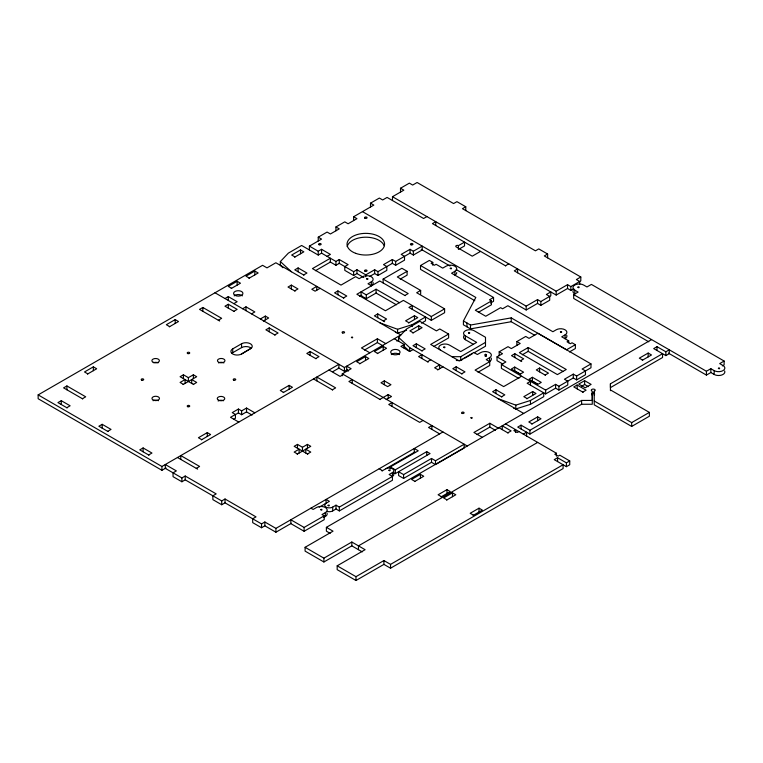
<?xml version="1.0" encoding="UTF-8"?>
<svg xmlns="http://www.w3.org/2000/svg" width="763" height="763" viewBox="0 0 763 763"><rect width="100%" height="100%" fill="white"/><g stroke="black" fill="none" stroke-linecap="round" stroke-linejoin="round"><path stroke-width="1.14" d="M529.913 434.099L529.913 430.275L521.062 425.163L517.743 427.08L529.913 434.099L581.616 404.256L581.616 400.432L592.269 400.432L592.269 391.19A1.955 1.125 0 0 1 591.745 389.483A1.955 1.125 0 0 1 594.739 389.483A1.955 1.125 0 0 1 594.224 391.19L594.224 395.015A1.955 1.125 0 0 0 594.625 394.833M466.966 326.831L466.975 322.997M534.777 335.31L511.229 321.719L470.513 328.872L463.418 324.78L463.418 320.946L475.835 297.456L420.527 265.534L420.527 269.368L474.805 300.689M282.92 267.746L280.355 265.381L280.355 261.556L288.357 253.125L301.623 245.467L318.238 255.052L321.557 253.144L335.939 261.442L339.258 259.525L348.1 264.637L344.79 266.554L344.79 270.379L353.631 275.491L356.95 273.574L363.837 277.551M398.582 341.223L398.582 337.399L406.584 328.967L419.85 321.309L436.446 330.884L439.765 328.967L448.615 334.08L448.615 337.914L433.651 346.545M251.399 348.138L241.556 353.994A6.257 3.615 0 0 1 232.715 353.994A6.257 3.615 0 0 1 232.715 348.882L241.556 343.77A6.257 3.615 0 0 1 249.797 343.464A6.257 3.615 0 0 1 251.399 348.138L241.556 353.994M166.019 467.938L161.918 470.304L38.15 398.725L38.15 394.891L262.577 265.314L267.002 267.87L275.853 262.768L400.842 334.928L344.428 367.489L215.013 292.782M370.503 207.002L370.503 203.168L379.354 198.065L382.673 199.973L387.099 197.426L423.599 218.495L426.918 216.578M231.237 288.519L240.459 283.197L237.14 281.28L228.29 286.392L231.609 288.309M248.938 278.304L258.152 272.982L254.832 271.065L245.982 276.177L249.301 278.094M400.508 192.076L400.508 188.242L409.359 183.139L412.678 185.056L417.103 182.5L453.603 203.568L456.923 201.651L465.773 206.763L465.773 210.598M87.449 374.089L96.672 368.767L93.353 366.85L84.502 371.962L87.821 373.87M169.3 326.841L178.513 321.519L175.194 319.602L166.344 324.704L169.663 326.621M318.238 241.003L318.238 237.179L327.089 232.066L330.408 233.983L339.258 228.871L335.939 226.954L335.939 230.788M335.939 226.954L344.79 221.852L348.1 223.769L356.95 218.657L353.631 216.74L353.631 220.574M353.631 216.74L373.822 205.085L370.503 203.168M392.487 200.535L392.487 196.711L403.827 190.159L400.508 188.242M294.623 257.179L303.836 251.847L300.517 249.93L291.676 255.042L294.995 256.959M82.385 398.725L85.704 396.808L66.906 385.954L63.587 387.871L82.738 398.925M218.332 320.241L221.651 318.324L202.844 307.47L199.524 309.377L219.668 321.013M309.387 249.949L309.387 246.115L321.557 239.086L318.238 237.179M224.971 298.524L228.29 296.607L237.14 301.719L233.821 303.636M309.387 246.115L318.238 251.227L321.557 249.31L330.408 254.413L327.089 256.33M66.791 407.709L70.12 405.792L61.269 400.68L57.94 402.606L67.163 407.919M233.812 311.304L237.14 309.377L228.29 304.275L224.961 306.192L234.184 311.514M303.626 274.966L306.945 273.049L298.104 267.937L294.776 269.854L303.998 275.176M242.663 308.738L245.982 306.831L254.832 311.933L251.513 313.851M315.424 270.703L330.389 262.071L330.389 258.237L312.439 268.605L341.004 285.095L355.634 276.645L359.144 278.676L362.463 276.759A6.257 3.615 0 0 1 371.314 276.759A6.257 3.615 0 0 1 371.314 281.862L371.314 285.696A6.257 3.615 0 0 0 372.935 282.205M294.652 290.865L297.971 288.948L291.332 285.114L288.013 287.031L295.128 291.132M330.036 261.871L335.939 265.276L339.258 263.359L353.631 271.657L356.95 269.74L365.801 274.852L374.652 269.74L377.971 271.657L392.344 263.359L395.663 265.276L404.514 260.164L404.514 256.33L401.195 254.413L410.046 249.31L413.365 251.227L422.216 246.115L422.216 249.949L413.365 255.052L410.046 253.144L395.663 261.442L392.344 259.525L383.503 264.637L386.822 266.554L386.822 270.379L377.971 275.491L374.652 273.574L369.731 276.416M260.364 318.963L265.343 316.082L268.662 317.999L263.349 321.07M320.098 288.309L315.119 291.18L311.8 289.263L316.779 286.392L316.779 290.226M465.773 206.763L462.454 208.68L535.454 250.827L538.773 248.91L547.624 254.022L547.624 257.856M183.072 384.562L196.692 376.712L193.363 374.786L188.385 377.656L183.416 374.786L180.087 376.712L193.707 384.562M107.697 431.343L111.026 429.416L102.175 424.314L98.856 426.231L108.079 431.553M274.737 334.928L278.066 333.011L269.215 327.899L265.886 329.826L275.109 335.138M343.445 297.951L346.774 296.034L337.923 290.922L334.595 292.849L343.817 298.161M231.714 353.46A6.257 3.615 0 0 1 232.715 352.716L241.556 347.604A6.257 3.615 0 0 1 251.399 348.348M193.363 384.371L196.692 382.454L191.713 379.583L191.713 383.417M371.314 281.862L367.995 283.779L371.505 285.81M383.121 282.93L383.121 279.105L401.882 268.271L407.118 271.304L407.118 275.128L400.26 279.096M359.802 296.397L361.748 295.271M396.379 304.771L376.083 293.049L366.288 298.705L361.042 295.682L361.042 291.847L366.288 294.88L376.083 289.215L399.421 302.692M407.118 271.304L397.323 276.959L420.661 290.436L420.661 294.26M420.527 265.534L429.378 260.421L432.774 262.377L432.774 265.247M480.556 251.38L472.259 256.177L456.226 246.916A1.564 0.906 0 0 1 456.226 245.638A1.564 0.906 0 0 1 458.439 245.638L464.524 242.129L464.524 245.953L459.45 248.881M432.774 262.377L431.114 263.33L434.433 265.247L436.093 264.294L442.721 268.118L446.05 266.201A6.257 3.615 0 0 1 454.901 266.201A6.257 3.615 0 0 1 454.901 271.313L454.901 275.138A6.257 3.615 0 0 0 456.732 272.582M404.867 295.491L408.186 293.574L383.121 279.105M148.632 454.977L151.961 453.05L143.11 447.948L139.782 449.865L149.014 455.177M315.663 358.562L318.991 356.645L310.14 351.533L306.812 353.46L316.035 358.763M383.264 320.946L386.593 319.029L377.742 313.917L374.414 315.834L384.619 321.719M420.661 290.436L416.674 292.734L444.61 308.853L444.61 312.687L431.333 320.346L408.92 307.413L412.239 305.496L412.239 309.33M454.901 271.313L451.572 273.23L493.556 297.475L493.556 301.299L490.504 303.064M254.832 412.831L246.535 408.043L241.613 410.885L238.428 409.044L232.238 412.621L235.424 414.462L235.424 418.296L233.449 419.431M235.424 414.462L230.502 417.304L238.8 422.092M235.338 414.671L238.428 412.878L241.613 414.719L246.535 411.877L252.067 415.072M201.384 439.86L210.598 434.538L207.278 432.621L198.428 437.733L201.747 439.65M283.226 392.611L292.439 387.289L289.12 385.372L280.279 390.484L283.588 392.401M408.548 322.949L417.771 317.627L414.452 315.71L405.601 320.822L408.92 322.739M385.792 343.608L377.389 338.753L361.462 347.957L369.864 352.802M505.449 265.753L508.768 263.836M161.918 470.304L161.918 466.479L338.896 364.304L338.896 368.128L332.744 371.686M364.447 350.064L377.389 342.587L382.997 345.82M379.945 322.863L397.58 329.282L412.239 324.647L425.516 316.988L425.516 320.822L421.424 323.178M405.182 295.672L379.802 281.022L356.874 294.251L385.439 310.751L403.408 300.393L431.333 316.521L444.61 308.853M359.611 363.837L368.834 358.515L365.515 356.598L356.664 361.71L359.983 363.627M377.313 353.622L386.526 348.3L383.207 346.383L374.356 351.485L377.675 353.403M412.85 333.021L422.063 327.689L418.744 325.772L409.903 330.884L413.212 332.802M338.295 367.785L344.428 371.323L347.48 369.559M396.827 341.071L398.83 339.916M547.624 254.022L544.305 255.939L580.805 277.007L580.805 280.841L570.848 286.592L567.529 284.675L556.189 291.218L392.487 196.711M342.282 375.758L342.282 373.841L351.133 368.729L346.707 366.173L346.707 370.007L348.481 371.028M343.388 374.48L340.069 376.397L329.006 370.007M404.228 348.3L404.228 344.466L400.909 346.383L409.76 351.485L413.069 349.578M196.282 468.358L199.601 466.441L180.793 455.578L180.793 459.412M332.325 389.807L335.644 387.89L316.845 377.036L316.845 380.861M493.556 297.475L489.493 299.821L491.439 300.946L491.439 304.771L478.353 312.334M291.361 523.294L275.92 532.212L264.856 525.831L261.537 527.738L252.687 522.636L252.687 518.802L256.006 516.885L225.037 499.002L221.718 500.919L185.218 479.851L181.899 481.768L173.048 476.656L173.048 472.822L176.367 470.905L165.304 464.524L165.304 468.358L181.899 477.934L185.218 476.017L216.187 493.899L212.867 495.816L212.867 499.641L221.718 504.753L225.037 502.836L261.537 523.914L264.856 521.997L275.92 528.377L442.941 431.953M421.853 350.808L425.172 348.891L416.331 343.779L413.002 345.696L422.225 351.018M491.439 300.946L475.33 310.245L485.735 316.254L500.604 307.67L502.55 308.796L507.862 305.725L552.879 331.724L556.208 329.797A6.257 3.615 0 0 1 565.059 329.797A6.257 3.615 0 0 1 565.059 334.909L565.059 338.743L566.051 337.99A6.257 3.615 0 0 0 566.68 335.243M448.615 334.08L430.666 344.447L459.231 360.937L473.861 352.487L477.371 354.518L480.69 352.601A6.257 3.615 0 0 1 489.541 352.601A6.257 3.615 0 0 1 489.541 357.704L489.541 361.538A6.257 3.615 0 0 0 491.162 358.047M384.314 380.861L380.995 382.778L387.633 386.612L390.952 384.695L384.314 380.861L384.314 384.695M427.452 361.71L430.771 359.793M362.482 211.628L526.184 306.144L537.524 299.601L540.843 301.509L550.8 295.767L550.8 291.933L546.375 294.489L549.694 296.406L549.694 300.24L540.843 305.343L537.524 303.426L526.184 309.978L456.179 269.558M580.805 277.007L576.38 279.563L579.699 281.48L579.699 284.351M297.15 454.176L310.76 446.326L307.441 444.4L302.463 447.271L297.494 444.4L294.165 446.326L307.785 454.176M517.61 272.772L517.61 268.948L514.291 270.865L556.189 295.052L567.529 288.509L570.848 290.417L573.795 288.719M379.888 399.383L388.186 394.595L391.505 396.512L386.192 399.574M437.628 369.883L442.941 366.812M451.877 356.693L460.747 356.674L485.497 342.387M648.808 341.824L573.69 298.457L573.69 294.623L578.116 292.067L574.797 290.159A6.257 3.615 0 0 1 574.797 285.047A6.257 3.615 0 0 1 583.647 285.047L586.966 286.964L591.392 284.408L724.125 361.042L724.125 364.867L722.351 365.897M456.312 360.517L460.747 360.508L462.817 359.316M464.877 358.124L472.097 353.956M474.157 352.764L485.497 346.221L485.497 337.275L474.214 330.76A6.257 3.615 0 0 0 465.373 330.76A6.257 3.615 0 0 0 465.373 335.873L465.373 339.707L473.575 344.437M461.672 373.794L464.991 371.877L456.15 366.765L452.821 368.691L462.044 374.004M307.441 453.985L310.76 452.068L305.791 449.197L305.791 453.031M499.183 355.615L499.183 351.781L508.024 346.669L511.344 348.586L520.194 343.474L516.875 341.557L516.875 345.391M516.875 341.557L525.726 336.454L529.045 338.371L537.896 333.259L590.982 363.913L590.982 367.747L576.609 376.045L573.29 374.128L564.439 379.24L567.758 381.157L567.758 384.991L558.907 390.093L555.588 388.176L545.64 393.927L527.147 383.255L530.466 381.338L530.466 385.172M489.541 357.704L486.222 359.621L489.732 361.652L489.732 365.477L478.029 372.239M502.922 364.094L497.018 360.689L497.018 356.855L502.502 353.698L499.183 351.781M489.732 361.652L475.101 370.093L503.666 386.593L521.615 376.226M520.366 360.756L523.676 358.839L514.834 353.727L511.515 355.644L521.711 361.528M528.215 347.537L519.365 352.64L557.419 374.604L566.26 369.502L528.215 347.537L528.215 351.361L563.18 371.552M518.888 378.486L501.396 368.386L501.396 364.552L505.869 361.967L497.018 356.855M522.312 354.766L528.215 351.361M565.059 334.909L561.73 336.826L568.702 340.851L568.702 342.768M514.72 367.07L511.344 369.025L520.194 374.128L523.571 372.182L514.72 367.07L514.72 370.904L520.624 374.309M423.026 420.461L419.707 422.378L388.739 404.495L392.058 402.578L392.058 406.412M568.702 340.851L567.043 341.814L570.362 343.731L572.021 342.768L575.369 344.695L575.369 348.529L569.465 351.934M501.491 396.789L504.81 394.872L495.969 389.759L492.64 391.677L501.863 396.998M575.369 344.695L566.518 349.797L511.229 317.885L470.513 325.038L463.418 320.946M545.135 375.053L548.454 373.136L539.603 368.033L536.294 369.95L545.507 375.272M532.421 377.294L529.045 379.24L537.896 384.352L541.263 382.397L532.421 377.294L532.421 381.119L537.333 383.961M319.163 507.252L329.378 501.348L326.068 499.431L326.068 503.265A4.692 2.709 0 0 0 326.068 507.09A4.692 2.709 0 0 0 332.697 507.09L336.016 505.173L339.335 507.09L392.44 476.436A4.692 2.709 0 0 0 393.193 473.165M381.967 470.99L414.91 451.963M390.313 468.844L390.313 466.937L418.248 450.809L414.261 448.51L414.261 452.345M390.313 466.937L395.291 469.808L426.736 451.658L430.055 453.565L395.291 473.642L393.298 472.488M526.775 398.791L535.998 393.47L532.679 391.553L523.828 396.665L527.147 398.582M385.811 468.768A4.692 2.709 0 0 1 392.44 468.768A4.692 2.709 0 0 1 392.44 472.602L389.13 474.519L392.44 476.436M310.951 508.158L313.154 509.436L316.483 507.509A6.257 3.615 0 0 1 325.334 507.509A6.257 3.615 0 0 1 325.334 512.622L322.005 514.548L324.218 515.817L324.218 519.66L304.103 531.277L290.827 523.618L290.827 519.775L304.103 527.433L324.218 515.817M327.031 511.353A4.692 2.709 0 0 0 332.697 510.924L336.016 509.007L339.335 510.924L392.44 480.261L392.44 472.602M323.674 517.428L325.334 516.465A6.257 3.615 0 0 0 326.955 512.974M501.396 364.552L545.64 390.093L555.588 384.352L558.907 386.259L573.29 377.962L576.609 379.879L585.459 374.767L585.459 370.932L582.14 369.025L590.982 363.913M498.239 428.119L489.836 423.265L473.909 432.468L482.311 437.313M498.172 398.706L515.807 405.124L530.466 400.489L543.733 392.831L543.733 396.665L530.466 404.323L515.807 408.958L513.604 408.157M435.501 460.766L435.501 464.6L431.515 462.302L403.589 478.43L398.61 475.549L398.61 471.725L403.589 474.596L431.515 458.468L435.501 460.766L464.171 444.219L464.171 448.043M476.894 434.567L489.836 427.099L495.445 430.332M330.188 533.356L326.392 531.172L326.392 527.338L651.583 339.592M436.522 464.009L463.151 448.634M414.509 481.577L423.732 476.255L420.413 474.338L411.562 479.441L414.881 481.358M582.76 392.106L586.089 390.189L577.105 385.01L573.786 386.927L583.132 392.316M584.639 380.661L578.736 384.066L585.221 387.804L591.115 384.399L584.639 380.661L584.639 384.495L588.34 386.631M581.692 386.192L584.639 384.495M362.263 551.878L351.829 545.86L323.903 561.988L305.095 551.124L305.095 547.3L333.03 531.172L326.392 527.338M507.796 432.831L511.105 430.914L502.264 425.802L502.264 429.636M665.87 351.781L657.019 346.679L653.7 348.596L665.87 355.606L669.285 353.641L669.285 349.816L665.87 351.781L665.87 355.606M531.763 424.094L540.996 418.782L537.667 416.856L528.816 421.968L532.145 423.885M642.265 360.298L651.488 354.976L648.168 353.059L639.318 358.171L642.646 360.088M518.85 431.553L517.19 432.507L513.871 430.59L515.53 429.636L515.53 432.507M523.275 434.109L526.594 432.192L526.594 436.016M529.913 430.275L581.616 400.432M610.438 383.789L662.551 353.698L662.551 357.523L610.438 387.614L610.438 383.789L610.448 390.685M305.095 547.3L323.903 558.154L351.829 542.026L365.105 549.694L337.179 565.812L337.179 569.646L355.978 580.5L383.913 564.382L390.542 568.206L563.094 468.587L563.094 464.753L390.542 564.382L383.913 560.547L355.978 576.675L337.179 565.812M441.052 496.904L450.275 491.582L446.956 489.665L438.105 494.767L441.424 496.684M537.657 442.406L358.467 545.86L358.467 549.694M446.584 500.089L455.807 494.767L452.488 492.85L443.637 497.962L446.956 499.879M556.456 456.131L556.456 453.26L554.796 454.223L558.115 456.131L559.775 455.177L569.732 460.928L569.732 464.753L566.413 466.67L554.243 459.65L557.562 457.733L566.413 462.845L569.732 460.928M573.69 294.623L706.424 371.257L710.849 368.701L714.168 370.618A6.257 3.615 0 0 0 723.019 370.618A6.257 3.615 0 0 0 723.019 365.506L719.7 363.598L724.125 361.042M668.359 353.107L706.424 375.091L710.849 372.535L714.168 374.452A6.257 3.615 0 0 0 721.722 375.024A6.257 3.615 0 0 0 724.64 370.961M473.136 515.416L482.35 510.094L479.03 508.177L470.18 513.289L473.499 515.206M594.224 400.995L631.678 422.616L649.37 412.401L649.37 416.226L631.678 426.441L594.224 404.819L594.224 391.19M485.258 354.452L485.297 355.234L486.451 354.824L485.258 354.452L485.258 356.369M395.377 332.315L397.58 333.116L406.603 330.265M581.616 404.256L592.269 404.256L592.269 395.015A1.955 1.125 0 0 1 591.554 394.595M505.745 265.925L432.44 223.607L435.759 221.69L435.759 225.524M421.166 249.348L449.998 265.991M610.457 389.931L649.37 412.401M465.373 335.873L476.656 342.387L460.728 351.581L449.445 345.067A6.257 3.615 0 0 0 440.594 345.067A6.257 3.615 0 0 0 440.594 350.179M394.271 338.715L404.228 344.466M398.582 337.399L409.683 347.613L523.685 413.432M428.205 362.139L418.601 356.598L421.92 354.681L421.92 358.515M437.962 369.693L434.643 367.776L439.622 364.905L439.622 368.729M505.583 423.885L556.456 453.26M498.945 427.719L508.158 433.041M342.282 373.841L467.271 446.002M380.26 399.602L348.92 381.5L352.239 379.592L352.239 383.417M439.679 433.899L428.558 427.48L431.877 425.563L431.877 429.397M313.526 378.953L332.678 390.007M379.173 468.768L382.492 470.685M183.416 384.371L180.087 382.454L185.066 379.583L185.066 383.417M297.494 453.985L294.165 452.068L299.134 449.197L299.134 453.031M177.474 457.495L197.617 469.131M38.15 394.891L161.918 466.479M403.703 345.944L409.683 351.447L409.683 347.613M280.355 261.556L291.456 271.771M577.105 385.01L577.238 388.911M714.168 370.618L714.168 374.452M710.849 368.701L710.849 372.535M706.424 371.257L706.424 375.091M657.019 346.679L657.019 350.503M648.168 353.059L648.168 356.893M631.678 422.616L631.678 426.441M576.609 376.045L576.609 379.879M574.797 290.159L574.797 293.984A6.257 3.615 0 0 1 573.185 290.493M573.29 374.128L573.29 377.962M570.848 286.592L570.848 290.417M567.529 284.675L567.529 288.509M566.413 462.845L566.413 466.67M558.907 386.259L558.907 390.093M557.562 457.733L557.562 461.567M556.189 291.218L556.189 295.052M555.588 384.352L555.588 388.176M545.64 390.093L545.64 393.927M540.843 301.509L540.843 305.343M539.603 368.033L539.603 371.867M537.667 416.856L537.667 420.69M537.524 299.601L537.524 303.426M532.679 391.553L532.679 395.387M530.466 400.489L530.466 404.323M526.184 306.144L526.184 309.978M521.062 425.163L521.062 428.997M515.807 405.124L515.807 408.958M514.834 353.727L514.834 357.561M511.229 317.885L511.229 321.719M495.969 389.759L495.969 393.594M489.836 423.265L489.836 427.099M486.041 354.433L486.041 356.35M485.85 354.394L485.85 356.311M485.64 354.385L485.64 356.302M485.44 354.404L485.44 356.321M479.03 508.177L479.03 512.011M470.513 325.038L470.513 328.872M460.747 356.674L460.747 360.508M458.439 245.638L458.439 249.472M456.15 366.765L456.15 370.599M452.488 492.85L452.488 496.684M446.956 489.665L446.956 493.489M431.515 458.468L431.515 462.302M431.333 316.521L431.333 320.346M426.736 451.658L426.736 455.482M420.413 474.338L420.413 478.163M418.744 325.772L418.744 329.606M416.331 343.779L416.331 347.613M414.452 315.71L414.452 319.544M413.365 251.227L413.365 255.052M412.239 324.647L412.239 326.564M410.046 249.31L410.046 253.144M403.589 474.596L403.589 478.43M397.58 329.282L397.58 333.116M395.663 261.442L395.663 265.276M395.291 469.808L395.291 473.642M392.344 259.525L392.344 263.359M390.542 564.382L390.542 568.206M388.186 394.595L388.186 398.429M383.913 560.547L383.913 564.382M383.207 346.383L383.207 350.217M377.971 271.657L377.971 275.491M377.742 313.917L377.742 317.751M377.389 338.753L377.389 342.587M376.083 289.215L376.083 293.049M374.652 269.74L374.652 273.574M366.288 294.88L366.288 298.705M365.801 274.852L365.801 276.769M365.515 356.598L365.515 360.432M356.95 269.74L356.95 273.574M355.978 576.675L355.978 580.5M353.631 271.657L353.631 275.491M351.829 542.026L351.829 545.86M344.428 367.489L344.428 371.323M339.335 507.09L339.335 510.924M339.258 259.525L339.258 263.359M337.923 290.922L337.923 294.756M336.016 505.173L336.016 509.007M335.939 261.442L335.939 265.276M332.697 507.09L332.697 510.924M325.334 512.622L325.334 516.465M323.903 558.154L323.903 561.988M321.557 249.31L321.557 253.144M318.238 251.227L318.238 255.052M310.14 351.533L310.14 355.358M307.441 444.4L307.441 448.234M304.103 527.433L304.103 531.277M302.463 447.271L302.463 451.105M300.517 249.93L300.517 253.764M298.104 267.937L298.104 271.771M297.494 444.4L297.494 448.234M291.332 285.114L291.332 288.948M289.12 385.372L289.12 389.206M275.92 528.377L275.92 532.212M269.215 327.899L269.215 331.733M265.343 316.082L265.343 319.916M264.856 521.997L264.856 525.831M261.537 523.914L261.537 527.738M254.832 271.065L254.832 274.899M246.535 408.043L246.535 411.877M245.982 306.831L245.982 310.655M241.556 343.77L241.556 347.604M241.613 410.885L241.613 414.719M238.428 409.044L238.428 412.878M237.14 281.28L237.14 285.114M232.715 348.882L232.715 352.716M228.29 296.607L228.29 300.441M228.29 304.275L228.29 308.099M225.037 499.002L225.037 502.836M221.718 500.919L221.718 504.753M207.278 432.621L207.278 436.455M202.844 307.47L202.844 311.294M193.363 374.786L193.363 378.62M188.385 377.656L188.385 381.49M185.218 476.017L185.218 479.851M183.416 374.786L183.416 378.62M181.899 477.934L181.899 481.768M175.194 319.602L175.194 323.426M143.11 447.948L143.11 451.772M102.175 424.314L102.175 428.148M93.353 366.85L93.353 370.684M66.906 385.954L66.906 389.788M61.269 400.68L61.269 404.514M591.554 393.47A1.955 1.125 0 0 1 594.625 393.241M347.194 246.611A18.77 10.835 0 0 1 364.991 237.207A18.77 10.835 0 0 1 384.132 245.696M465.373 339.707A6.257 3.615 0 0 1 464.371 335.339M391.314 354.604A4.692 2.709 0 0 1 399.44 354.604M234.174 295.891A4.692 2.709 0 0 1 242.31 295.891M218.552 362.93A3.758 2.165 0 0 1 223.864 362.93M153.535 362.721A3.758 2.165 0 0 1 158.094 362.864M153.077 400.737A3.758 2.165 0 0 1 158.38 400.737M218.161 401.004A3.758 2.165 0 0 1 223.454 400.775M366.679 278.886C367.9 280.698 368.815 277.503 366.679 278.886M351.419 337.36C352.554 339.192 353.603 336.016 351.419 337.36M320.698 509.636C321.843 511.468 322.883 508.292 320.698 509.636M328.071 505.383C329.215 507.204 330.255 504.038 328.071 505.383M388.92 470.246C390.065 472.078 391.104 468.902 388.92 470.246M450.265 268.328C451.41 270.159 452.449 266.983 450.265 268.328M443.704 347.184C444.848 349.015 445.897 345.839 443.704 347.184M468.482 332.878C469.626 334.709 470.666 331.533 468.482 332.878M470.943 417.79C472.087 419.612 473.127 416.445 470.943 417.79M560.423 331.924C561.568 333.746 562.608 330.579 560.423 331.924M577.915 287.165C579.06 288.996 580.099 285.82 577.915 287.165M718.393 368.262C719.528 370.093 720.577 366.927 718.393 368.262M365.096 271.294A1.249 0.725 0 0 0 367.051 270.76A1.249 0.725 0 0 0 365.267 270.045A1.249 0.725 0 0 0 365.096 271.294M319.096 244.751A1.249 0.725 0 0 0 321.128 244.322A1.249 0.725 0 0 0 319.468 243.521A1.249 0.725 0 0 0 319.096 244.751M364.914 218.208A1.249 0.725 0 0 0 367.013 217.884A1.249 0.725 0 0 0 365.477 216.997A1.249 0.725 0 0 0 364.914 218.208M411.076 244.828A1.249 0.725 0 0 0 412.955 244.198A1.249 0.725 0 0 0 411.076 243.578A1.249 0.725 0 0 0 411.076 244.828M355.711 253.335A18.77 10.835 0 0 0 384.552 244.675A18.77 10.835 0 0 0 357.141 234.584A18.77 10.835 0 0 0 355.711 253.335M462.159 413.403A1.249 0.725 0 0 0 464.095 412.831A1.249 0.725 0 0 0 462.283 412.154A1.249 0.725 0 0 0 462.159 413.403M393.031 354.471A4.692 2.709 0 0 0 400.07 352.125A4.692 2.709 0 0 0 393.031 349.778A4.692 2.709 0 0 0 393.031 354.471M342.492 332.906A1.249 0.725 0 0 0 344.542 332.515A1.249 0.725 0 0 0 342.93 331.686A1.249 0.725 0 0 0 342.492 332.906M234.928 295.329A4.692 2.709 0 0 0 242.777 294.117A4.692 2.709 0 0 0 237.026 290.798A4.692 2.709 0 0 0 234.928 295.329M187.841 406.727A1.249 0.725 0 0 0 189.72 406.097A1.249 0.725 0 0 0 187.841 405.477A1.249 0.725 0 0 0 187.841 406.727M233.802 380.146A1.249 0.725 0 0 0 235.729 379.564A1.249 0.725 0 0 0 233.907 378.896A1.249 0.725 0 0 0 233.802 380.146M187.841 353.593A1.249 0.725 0 0 0 189.72 352.964A1.249 0.725 0 0 0 187.841 352.344A1.249 0.725 0 0 0 187.841 353.593M141.832 380.165A1.249 0.725 0 0 0 143.702 379.545A1.249 0.725 0 0 0 141.832 378.915A1.249 0.725 0 0 0 141.832 380.165M153.849 400.317A3.758 2.165 0 0 0 159.477 398.439A3.758 2.165 0 0 0 153.849 396.56A3.758 2.165 0 0 0 153.849 400.317M219.334 362.511A3.758 2.165 0 0 0 224.961 360.632A3.758 2.165 0 0 0 219.334 358.753A3.758 2.165 0 0 0 219.334 362.511M153.201 362.32A3.758 2.165 0 0 0 159.333 361.08A3.758 2.165 0 0 0 154.412 358.629A3.758 2.165 0 0 0 153.201 362.32M218.561 400.232A3.758 2.165 0 0 0 224.694 398.992A3.758 2.165 0 0 0 219.773 396.541A3.758 2.165 0 0 0 218.561 400.232"/></g></svg>
